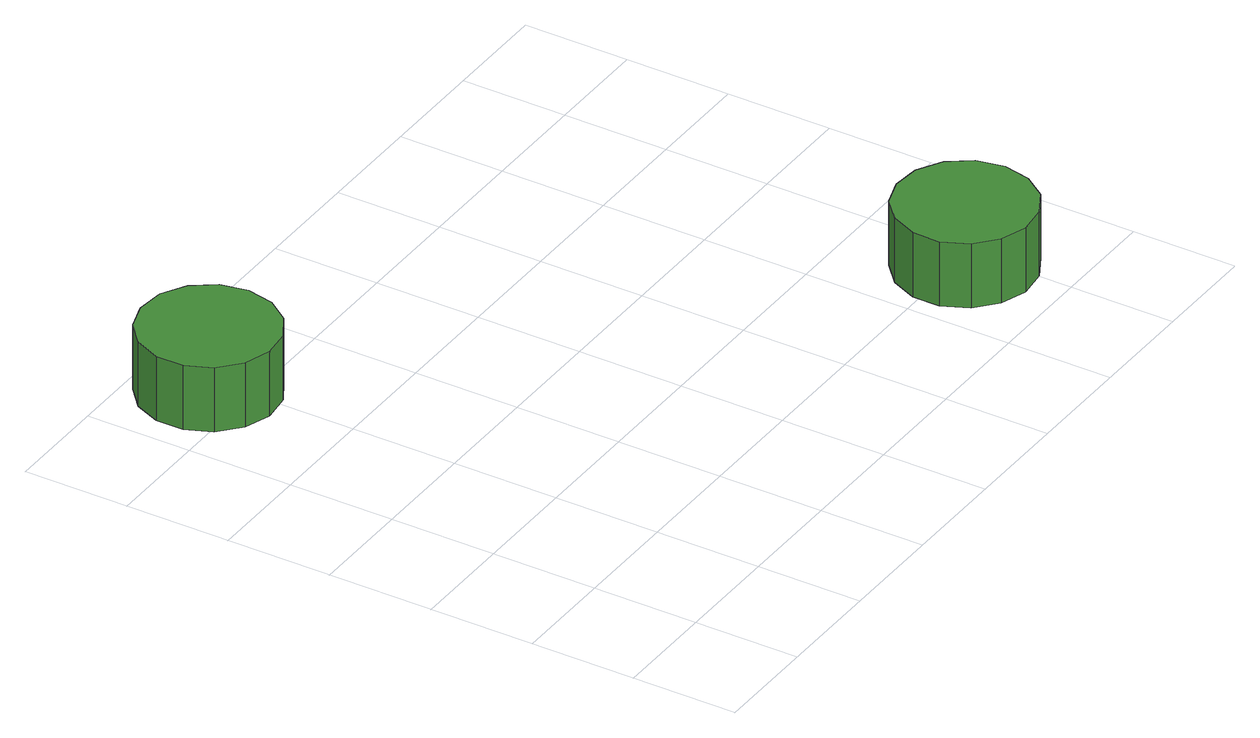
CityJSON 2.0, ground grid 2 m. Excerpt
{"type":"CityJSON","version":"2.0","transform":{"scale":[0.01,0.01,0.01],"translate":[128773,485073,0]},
"CityObjects":{
"tree1":{"type":"SolitaryVegetationObject","attributes":{"function":"something"},"geometry":[{"type":"MultiSurface","lod":"1","boundaries":[[[0,1,2,3,4,5,6,7,8,9,10,11,12,13,14]],[[15,16,17,18,19,20,21,22,23,24,25,26,27,28,29]],[[0,29,28,1]],[[1,28,27,2]],[[2,27,26,3]],[[3,26,25,4]],[[4,25,24,5]],[[5,24,23,6]],[[6,23,22,7]],[[7,22,21,8]],[[8,21,20,9]],[[9,20,19,10]],[[10,19,18,11]],[[11,18,17,12]],[[12,17,16,13]],[[13,16,15,14]],[[14,15,29,0]]]}]},
"tree2":{"type":"SolitaryVegetationObject","attributes":{"function":"something"},"geometry":[{"type":"MultiSurface","lod":"1","boundaries":[[[30,31,32,33,34,35,36,37,38,39,40,41,42,43,44]],[[45,46,47,48,49,50,51,52,53,54,55,56,57,58,59]],[[30,59,58,31]],[[31,58,57,32]],[[32,57,56,33]],[[33,56,55,34]],[[34,55,54,35]],[[35,54,53,36]],[[36,53,52,37]],[[37,52,51,38]],[[38,51,50,39]],[[39,50,49,40]],[[40,49,48,41]],[[41,48,47,42]],[[42,47,46,43]],[[43,46,45,44]],[[44,45,59,30]]]}]}
},
"vertices":[
[287,1059,181],[276,1111,181],[245,1154,181],[199,1181,181],[146,1186,181],[95,1170,181],[55,1134,181],[34,1086,181],[34,1032,181],[55,984,181],[95,948,181],[146,931,181],[199,937,181],[245,964,181],[276,1007,181],[276,1007,52],[245,964,52],[199,937,52],[146,931,52],[95,948,52],[55,984,52],[34,1032,52],[34,1086,52],[55,1134,52],[95,1170,52],[146,1186,52],[199,1181,52],[245,1154,52],[276,1111,52],[287,1059,52],
[1291,186,169],[1280,238,169],[1249,281,169],[1202,308,169],[1149,313,169],[1099,297,169],[1059,261,169],[1037,212,169],[1037,159,169],[1059,110,169],[1099,75,169],[1149,58,169],[1202,64,169],[1249,90,169],[1280,134,169],[1280,134,40],[1249,90,40],[1202,64,40],[1149,58,40],[1099,75,40],[1059,110,40],[1037,159,40],[1037,212,40],[1059,261,40],[1099,297,40],[1149,313,40],[1202,308,40],[1249,281,40],[1280,238,40],[1291,186,40]
]}
